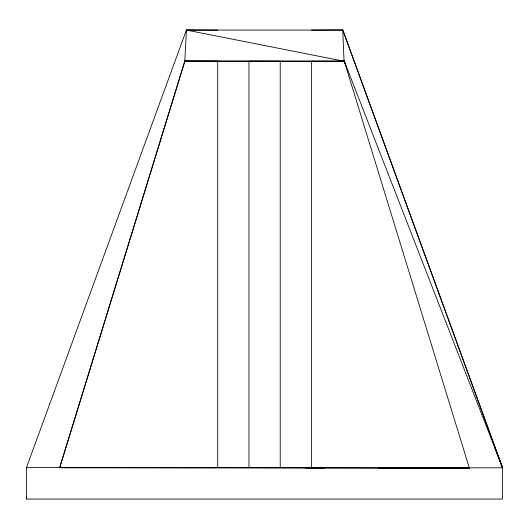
<?xml version="1.0" encoding="UTF-8"?>
<svg xmlns="http://www.w3.org/2000/svg" width="529" height="529" viewBox="0 0 529 529"><rect width="100%" height="100%" fill="white"/><g stroke="black" fill="none" stroke-linecap="round" stroke-linejoin="round"><path stroke-width="0.79" d="M311.488 30.08L342.752 29.955L502.55 467.781L502.55 499.045L26.45 499.045L26.45 467.656L59.737 467.53L184.773 61.509L186.433 29.955L217.697 30.08M494.76 447.765L502.55 467.781L344.002 60.372L344.042 61.225L184.793 61.1L344.042 61.225L342.752 29.955L502.55 467.781L378.539 468.006M26.45 499.045L26.734 496.638M61.43 467.656L59.737 467.53L184.793 61.1M26.45 467.656L186.433 29.955M342.752 30.08L186.433 30.08L344.042 61.225M184.773 61.509L218.49 61.47M248.914 61.443L280.985 61.41M345.801 65.193L344.002 60.372L469.362 468.066L217.697 467.781L217.697 61.219M185.619 61.1L217.855 61.152M249.258 61.199L280.668 61.245M311.244 61.298L344.306 61.344L344.128 60.366M59.737 467.53L469.362 468.066M59.837 467.795L216.711 467.901M305.054 467.96L324.872 467.973M311.488 61.219L311.488 467.781M280.225 61.219L280.225 467.781M248.961 61.219L248.961 467.781M344.306 61.344L311.488 61.377L344.306 61.344"/></g></svg>
